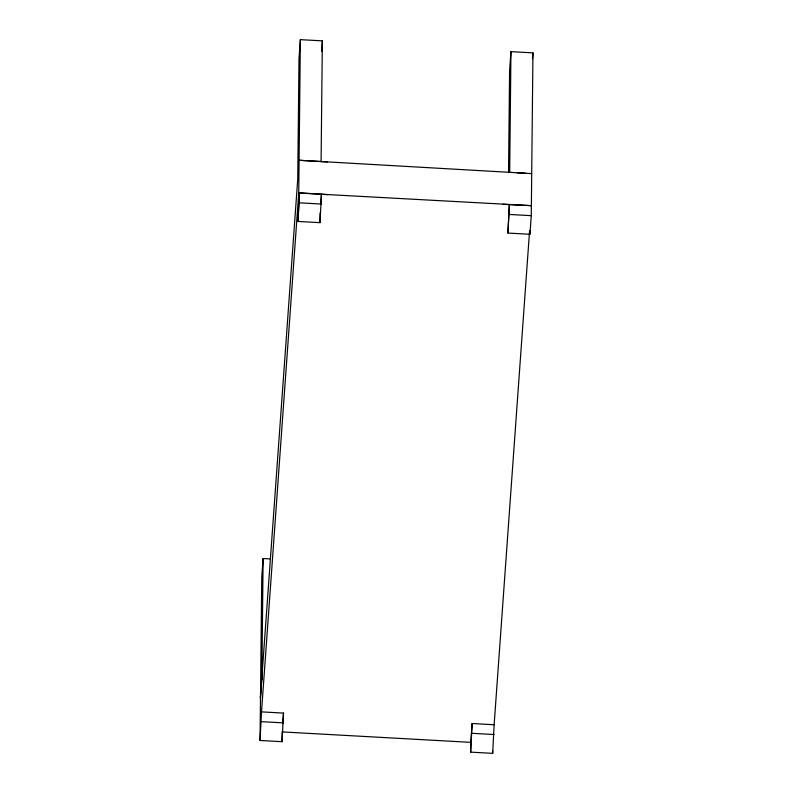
<?xml version="1.0" encoding="UTF-8"?>
<svg xmlns="http://www.w3.org/2000/svg" width="793" height="793" viewBox="0 0 793 793"><rect width="100%" height="100%" fill="white"/><g stroke="black" fill="none" stroke-linecap="round" stroke-linejoin="round"><path stroke-width="1.19" d="M321.086 161.594L322.354 40.869L300.359 39.65L298.753 193.006L261.502 711.876L283.507 713.085L282.05 741.693L260.045 740.484L261.759 577.334L263.107 558.52L270.403 558.916M260.045 740.484L261.502 711.876M261.839 679.244L263.107 558.52M282.05 741.693L282.149 731.909L470.764 742.347L470.665 752.131L492.671 753.35L494.128 724.743L529.595 230.664M320.769 203.573L321.443 194.265L319.995 222.664L297.999 221.445L299.447 192.838L327.727 194.612M297.999 221.445L299.437 193.046M319.995 222.664L320.104 212.871M470.665 752.131L472.122 723.523L494.128 724.743M492.671 753.35L492.701 750.882M507.926 233.063L509.364 204.663L507.926 233.063L529.932 234.282L531.27 215.666L532.955 52.863L510.95 51.654L509.602 70.468L508.531 172.715M509.681 172.378L510.95 51.654M529.932 234.282L529.972 230.604M300.359 39.65L299.001 58.365L297.742 179.089L260.382 698.058L262.225 673.862M321.601 51.396L322.354 40.869M282.744 723.672L283.507 713.085M327.38 161.941L299.09 160.275L531.687 173.598M503.079 204.307L531.389 205.665L298.753 193.006M470.764 742.347L472.122 723.523M532.529 58.751L532.955 52.863M517.016 172.785L525.581 173.261M299.328 202.83L321.334 204.049M509.265 214.447L531.27 215.666M261.403 721.66L283.398 722.879M472.013 733.317L494.019 734.526"/></g></svg>
